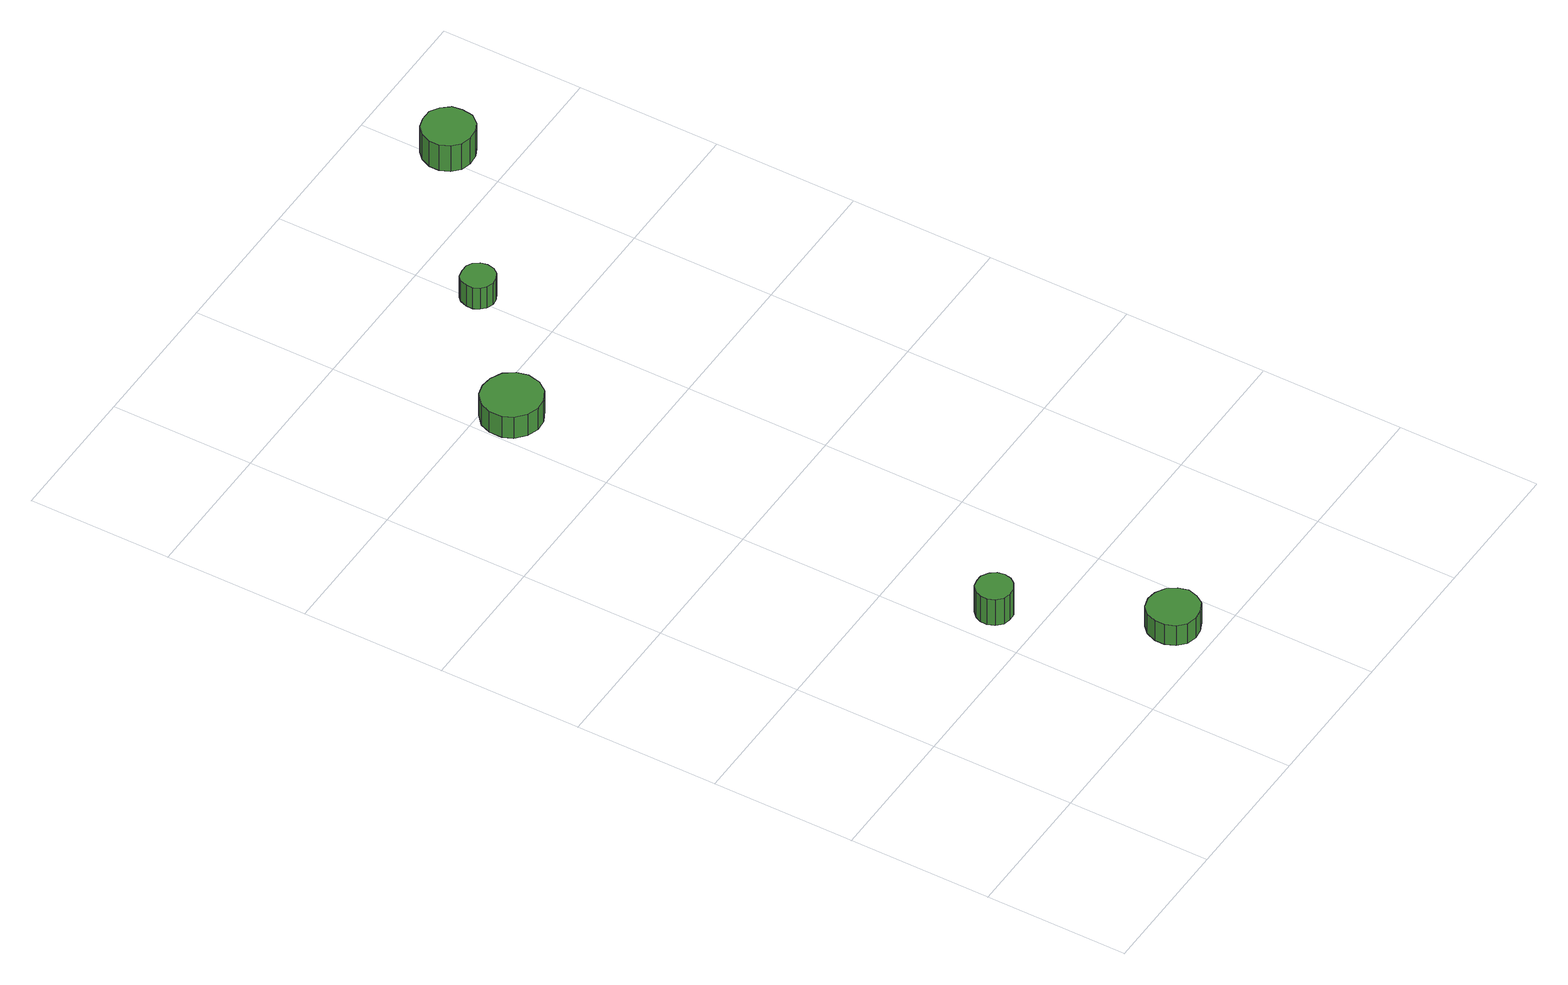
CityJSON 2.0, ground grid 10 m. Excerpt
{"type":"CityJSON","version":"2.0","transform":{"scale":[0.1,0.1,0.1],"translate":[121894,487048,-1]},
"CityObjects":{
"tree1":{"type":"SolitaryVegetationObject","attributes":{"function":"something"},"geometry":[{"type":"MultiSurface","lod":"1","boundaries":[[[0,1,2,3,4,5,6,7,8,9,10,11,12,13,14]],[[15,16,17,18,19,20,21,22,23,24,25,26,27,28,29]],[[0,29,28,1]],[[1,28,27,2]],[[2,27,26,3]],[[3,26,25,4]],[[4,25,24,5]],[[5,24,23,6]],[[6,23,22,7]],[[7,22,21,8]],[[8,21,20,9]],[[9,20,19,10]],[[10,19,18,11]],[[11,18,17,12]],[[12,17,16,13]],[[13,16,15,14]],[[14,15,29,0]]]}]},
"tree2":{"type":"SolitaryVegetationObject","attributes":{"function":"something"},"geometry":[{"type":"MultiSurface","lod":"1","boundaries":[[[30,31,32,33,34,35,36,37,38,39,40,41,42,43,44]],[[45,46,47,48,49,50,51,52,53,54,55,56,57,58,59]],[[30,59,58,31]],[[31,58,57,32]],[[32,57,56,33]],[[33,56,55,34]],[[34,55,54,35]],[[35,54,53,36]],[[36,53,52,37]],[[37,52,51,38]],[[38,51,50,39]],[[39,50,49,40]],[[40,49,48,41]],[[41,48,47,42]],[[42,47,46,43]],[[43,46,45,44]],[[44,45,59,30]]]}]},
"tree3":{"type":"SolitaryVegetationObject","attributes":{"function":"something"}},
"tree4":{"type":"SolitaryVegetationObject","attributes":{"function":"something"},"geometry":[{"type":"MultiSurface","lod":"1","boundaries":[[[60,61,62,63,64,65,66,67,68,69,70,71,72,73,74]],[[75,76,77,78,79,80,81,82,83,84,85,86,87,88,89]],[[60,89,88,61]],[[61,88,87,62]],[[62,87,86,63]],[[63,86,85,64]],[[64,85,84,65]],[[65,84,83,66]],[[66,83,82,67]],[[67,82,81,68]],[[68,81,80,69]],[[69,80,79,70]],[[70,79,78,71]],[[71,78,77,72]],[[72,77,76,73]],[[73,76,75,74]],[[74,75,89,60]]]}]},
"tree5":{"type":"SolitaryVegetationObject","attributes":{"function":"something"}},
"tree6":{"type":"SolitaryVegetationObject","attributes":{"function":"something"},"geometry":[{"type":"MultiSurface","lod":"1","boundaries":[[[90,91,92,93,94,95,96,97,98,99,100,101,102,103,104]],[[105,106,107,108,109,110,111,112,113,114,115,116,117,118,119]],[[90,119,118,91]],[[91,118,117,92]],[[92,117,116,93]],[[93,116,115,94]],[[94,115,114,95]],[[95,114,113,96]],[[96,113,112,97]],[[97,112,111,98]],[[98,111,110,99]],[[99,110,109,100]],[[100,109,108,101]],[[101,108,107,102]],[[102,107,106,103]],[[103,106,105,104]],[[104,105,119,90]]]}]},
"tree7":{"type":"SolitaryVegetationObject","attributes":{"function":"something"},"geometry":[{"type":"MultiSurface","lod":"1","boundaries":[[[120,121,122,123,124,125,126,127,128,129,130,131,132,133,134]],[[135,136,137,138,139,140,141,142,143,144,145,146,147,148,149]],[[120,149,148,121]],[[121,148,147,122]],[[122,147,146,123]],[[123,146,145,124]],[[124,145,144,125]],[[125,144,143,126]],[[126,143,142,127]],[[127,142,141,128]],[[128,141,140,129]],[[129,140,139,130]],[[130,139,138,131]],[[131,138,137,132]],[[132,137,136,133]],[[133,136,135,134]],[[134,135,149,120]]]}]}
},
"vertices":[
[136,130,30],[135,135,30],[132,139,30],[127,142,30],[122,142,30],[117,141,30],[113,137,30],[111,133,30],[111,128,30],[113,123,30],[117,119,30],[122,118,30],[127,118,30],[132,121,30],[135,125,30],[135,125,8],[132,121,8],[127,118,8],[122,118,8],[117,119,8],[113,123,8],[111,128,8],[111,133,8],[113,137,8],[117,141,8],[122,142,8],[127,142,8],[132,139,8],[135,135,8],[136,130,8],
[187,26,26],[185,33,26],[181,39,26],[174,43,26],[167,44,26],[160,42,26],[155,37,26],[152,30,26],[152,23,26],[155,16,26],[160,11,26],[167,9,26],[174,10,26],[181,13,26],[185,19,26],[185,19,9],[181,13,9],[174,10,9],[167,9,9],[160,11,9],[155,16,9],[152,23,9],[152,30,9],[155,37,9],[160,42,9],[167,44,9],[174,43,9],[181,39,9],[185,33,9],[187,26,9],
[142,482,25],[140,490,25],[135,497,25],[127,501,25],[119,502,25],[111,500,25],[104,494,25],[101,486,25],[101,477,25],[104,470,25],[111,464,25],[119,461,25],[127,462,25],[135,466,25],[140,473,25],[140,473,7],[135,466,7],[127,462,7],[119,461,7],[111,464,7],[104,470,7],[101,477,7],[101,486,7],[104,494,7],[111,500,7],[119,502,7],[127,501,7],[135,497,7],[140,490,7],[142,482,7],
[215,556,25],[214,561,25],[211,565,25],[207,567,25],[202,567,25],[197,566,25],[194,563,25],[192,558,25],[192,553,25],[194,549,25],[197,546,25],[202,544,25],[207,545,25],[211,547,25],[214,551,25],[214,551,7],[211,547,7],[207,545,7],[202,544,7],[197,546,7],[194,549,7],[192,553,7],[192,558,7],[194,563,7],[197,566,7],[202,567,7],[207,567,7],[211,565,7],[214,561,7],[215,556,7],
[325,641,28],[324,648,28],[319,654,28],[313,658,28],[305,658,28],[298,656,28],[293,651,28],[290,644,28],[290,637,28],[293,630,28],[298,625,28],[305,623,28],[313,624,28],[319,627,28],[324,633,28],[324,633,6],[319,627,6],[313,624,6],[305,623,6],[298,625,6],[293,630,6],[290,637,6],[290,644,6],[293,651,6],[298,656,6],[305,658,6],[313,658,6],[319,654,6],[324,648,6],[325,641,6]
]}
